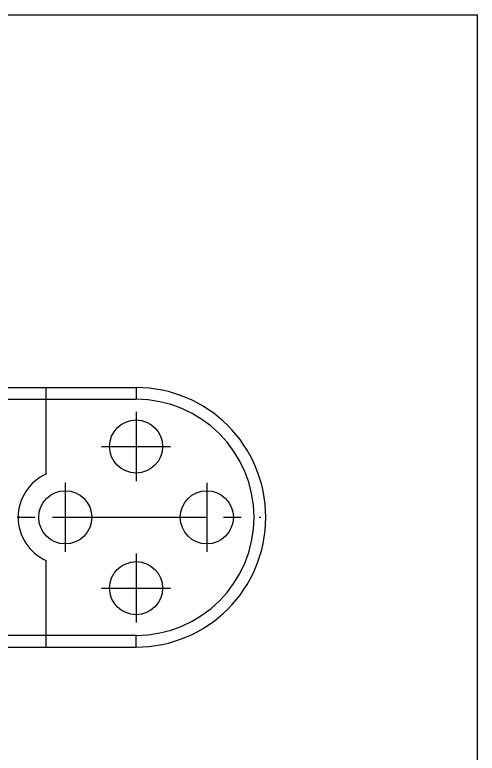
# Model space of a CAD drawing. Extents: x 78 to 520, y 41 to 313.
# Drawn here: x 480.3 to 519.5, y 235 to 297.6 of the extents above; entities that cross this region are included whole.
import ezdxf

# ---------------------------------------------------------------- set-up
doc = ezdxf.new("R2010")
doc.units = 0
doc.linetypes.add('CENTER', pattern=[17.5, 13, -1.5, 1.5, -1.5])
doc.layers.get('0').update_dxf_attribs({"linetype": 'CONTINUOUS'})
doc.layers.add('CENTER', color=1, linetype='CENTER')

msp = doc.modelspace()

# ---------------------------------------------------------------- linework, layer by layer
at = {"color": 7, "linetype": 'CONTINUOUS'}
for p, q in [((466.604, 265.986), (490.604, 265.986)), ((483, 258.65), (483, 265.986)), ((490.604, 265.986), (490.604, 264.986)), ((478.544, 264.986), (490.604, 264.986)), ((483, 243.986), (483, 251.321)), ((490.604, 244.986), (478.544, 244.986)), ((490.604, 243.986), (490.604, 244.986)), ((466.604, 243.986), (490.604, 243.986))]:
    msp.add_line(p, q, dxfattribs=at)
msp.add_lwpolyline([(404.708, 297.57), (519.526, 297.57), (519.526, 163.873), (404.708, 163.873)], close=True, dxfattribs=at)
for centre in [(490.604, 260.986), (484.604, 254.986), (496.604, 254.986), (490.604, 248.986)]:
    msp.add_circle(centre, 2.25, dxfattribs=at)
for centre, radius, start, end in [((490.604, 254.986), 11, 270, 90), ((490.604, 254.986), 10, 270, 90), ((484.604, 254.986), 4, 113.63301, 246.36699)]:
    msp.add_arc(centre, radius, start, end, dxfattribs=at)
at = {"layer": 'CENTER', "color": 1, "linetype": 'CENTER'}
for p, q in [((490.604, 263.911), (490.604, 258.061)), ((487.679, 260.986), (493.529, 260.986)), ((484.604, 257.911), (484.604, 252.061)), ((496.604, 257.911), (496.604, 252.061)), ((431.028, 254.986), (501.186, 254.986)), ((490.604, 251.911), (490.604, 246.061)), ((487.679, 248.986), (493.529, 248.986)), ((487.679, 248.986), (493.529, 248.986))]:
    msp.add_line(p, q, dxfattribs=at)

doc.saveas('drawing.dxf')
